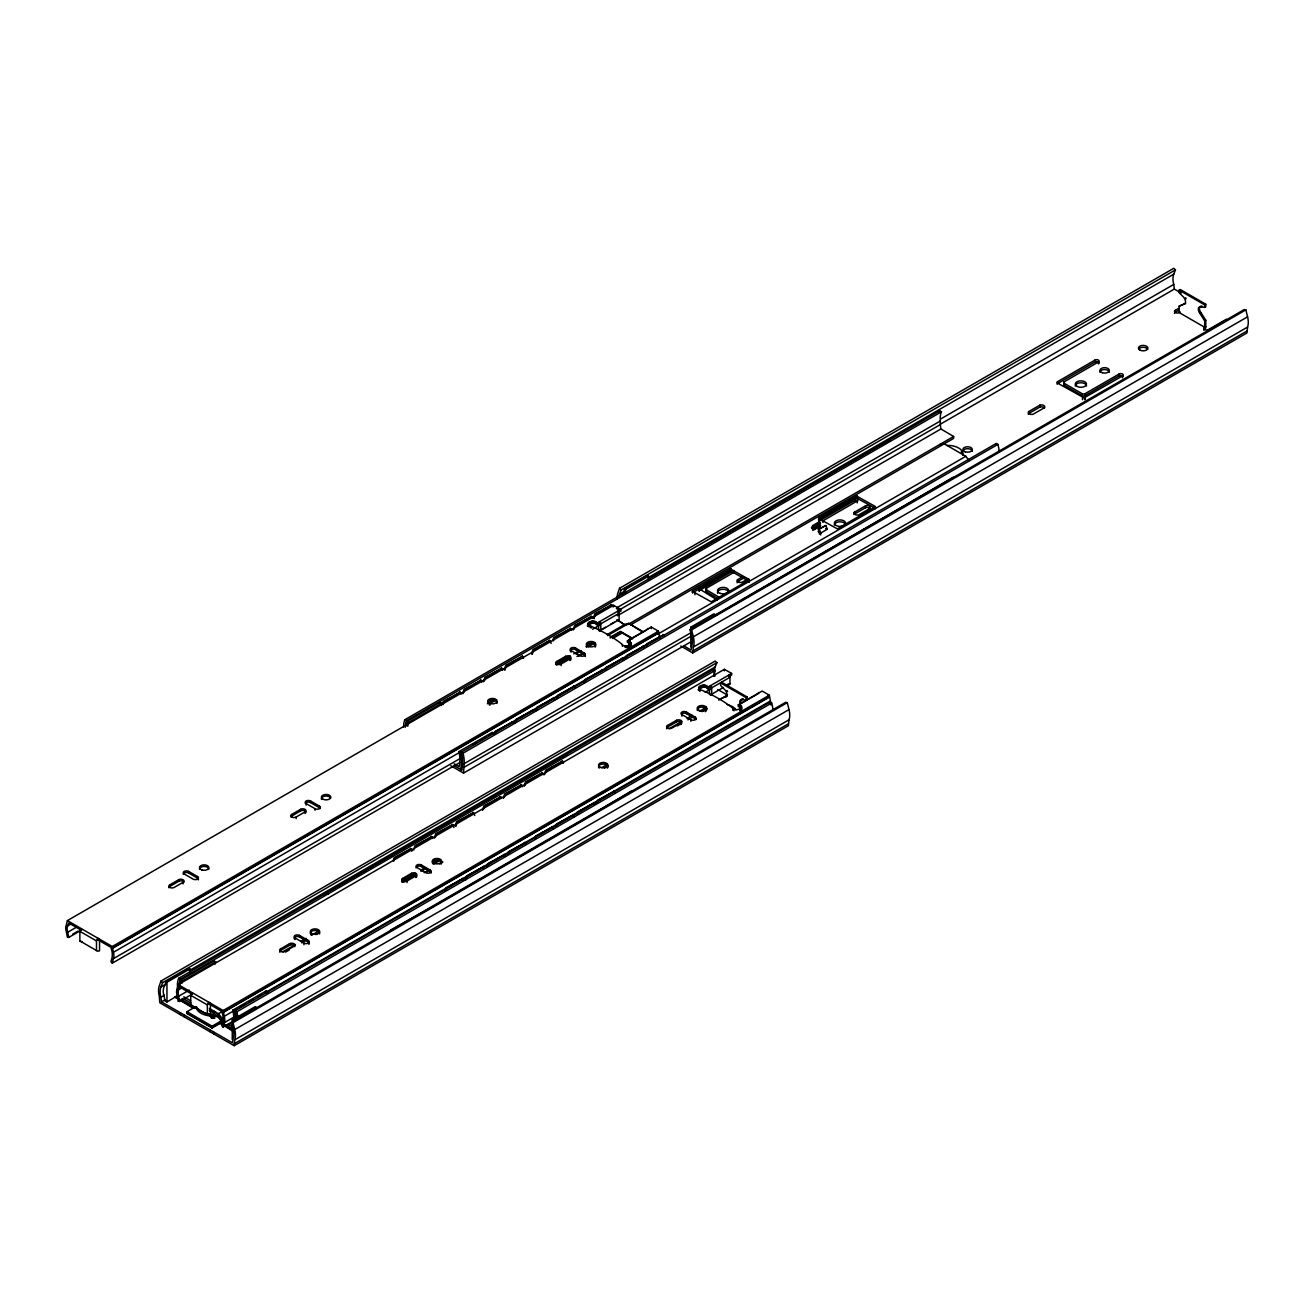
<?xml version="1.0" encoding="UTF-8"?>
<svg xmlns="http://www.w3.org/2000/svg" width="1314" height="1314" viewBox="0 0 1314 1314"><rect width="100%" height="100%" fill="white"/><g stroke="black" fill="none" stroke-linecap="round" stroke-linejoin="round"><path stroke-width="1.5" d="M195.605 1006.738L187.015 1011.698L187.015 1013.537L212.112 1028.024L220.341 1023.245L219.964 1022.473L232.397 1030.34M212.112 1028.024L212.112 1026.185L187.015 1011.698M234.155 1045.714L234.746 1039.817A19.776 11.415 60 0 0 234.746 1029.585L233.038 1022.653L231.363 1022.341L233.087 1028.632A17.87 10.315 60 0 1 233.087 1038.865L232.479 1042.823L161.507 1001.859L160.916 997.195A17.87 10.315 60 0 1 160.916 986.962L162.64 982.658L716.886 662.65L715.227 661.057L160.965 981.049L159.257 985.993A19.776 11.415 60 0 0 159.257 996.242L159.848 1002.812L234.155 1045.714L788.4 725.722L789.008 719.826A19.776 11.415 60 0 0 789.008 709.593L787.283 702.662L785.624 702.333L231.363 1022.341M680.767 646.028L692.724 652.943L693.332 647.063A19.776 11.415 60 0 0 693.332 636.814L691.607 629.882L689.949 629.57L691.657 635.861A17.87 10.315 60 0 1 691.657 646.094L691.065 650.069L684.216 646.11M692.724 652.943L1246.97 332.951L1247.577 327.071A19.776 11.415 60 0 0 1247.577 316.822L1245.853 309.89L1244.194 309.578L689.949 629.57M738.287 704.797L741.572 706.636L741.162 710.25L741.572 708.246L738.287 706.406L738.287 704.797L762.12 691.049L769.331 695.205L770.431 700.97A10.561 6.094 60 0 1 770.957 705.01M730.354 570.506L699.163 588.754L717.148 599.956M189.955 972.886L189.955 968.944L188.97 968.369L165.958 981.64L165.006 985.319A15.111 8.722 60 0 0 164.464 997.54L164.743 1000.693L166.96 1001.974L178.129 995.322M648.541 580.131L648.541 576.173L647.539 575.598L624.544 588.886L623.592 592.565A15.111 8.722 60 0 0 622.36 594.799M99.552 941.087L99.552 950.679A5.125 2.957 -60 0 1 96.497 950.531L96.497 940.923A2.185 1.265 -60 0 1 98.156 938.36L98.156 939.97L110.918 947.328L112.019 951.484A19.792 11.432 60 0 1 112.019 957.89L110.918 961.733L112.298 963.162L113.398 958.678A10.561 6.094 60 0 0 113.398 952.289L112.298 946.523L658.462 631.196L659.562 636.962A10.561 6.094 60 0 1 659.858 638.161M209.025 1003.962L210.404 1003.173L210.404 1014.687A5.125 2.957 -60 0 1 207.366 1014.523L207.366 1004.931A2.185 1.265 -60 0 1 209.025 1002.368L209.025 1003.962L221.77 1011.337L222.887 1015.492A19.792 11.432 60 0 1 222.887 1021.898L221.77 1025.725L223.15 1027.17L224.267 1022.686A10.561 6.094 60 0 0 224.267 1016.297L223.15 1010.532L769.331 695.205M599.71 623.197L598.593 622.557L598.593 630.244A1.955 1.133 60 0 0 600.055 631.229A1.955 1.133 60 0 0 600.81 630.244L600.81 623.838A1.905 1.1 60 0 0 599.71 621.604L599.71 623.197L596.934 624.791L596.934 623.197C594.24 617.711 582.808 624.298 591.234 626.367A146.856 84.786 0 0 1 621.818 644.024C624.725 649.527 636.042 642.743 627.419 640.805L627.419 642.398L630.227 643.597L630.753 645.601L630.704 642.628M587.933 625.398C589.099 621.949 595.045 621.982 596.934 624.791M710.168 694.958A1.955 1.133 60 0 0 711.679 694.252L711.679 687.846A1.905 1.1 60 0 0 710.562 685.596L710.562 687.206L707.803 688.799L707.803 687.206C705.109 681.72 693.661 688.29 702.103 690.376A146.856 84.786 0 0 1 732.686 708.032L736.07 709.921L741.162 708.64M1181.204 293.055L1174.338 289.096L1173.747 284.432A17.87 10.315 60 0 1 1173.747 274.199L1175.455 269.896L1173.796 268.286L619.551 588.278L617.826 593.222A19.776 11.415 60 0 0 617.12 598.806M324.344 895.245A13.567 7.835 60 0 1 325.478 893.257L566.597 754.055A13.567 7.835 60 0 0 566.153 754.63M883.386 443.475A13.567 7.835 60 0 1 883.829 442.884L888.478 439.747L890.498 440.913M887.821 440.913A13.567 7.835 60 0 1 888.264 440.321L888.478 439.747M1028.205 414.107L1028.353 413.828A1.856 1.068 0 0 1 1028.747 413.499L1039.834 407.094A1.856 1.068 0 0 1 1040.409 406.864L1042.232 406.864A4.008 2.316 0 0 1 1044.482 407.997M618.779 597.164A17.87 10.315 60 0 1 619.485 594.191L621.21 589.887L1175.455 269.896M714.915 676.234A17.87 10.315 60 0 1 715.161 666.954L716.886 662.65M81.189 930.23L68.788 937.408L67.671 932.283A10.561 6.094 60 0 1 67.671 925.877L68.788 923.003L81.534 930.361M192.058 994.238L179.64 1001.416L178.54 996.291A10.561 6.094 60 0 1 178.54 989.885L179.64 987.011L192.386 994.37L192.386 992.776A2.185 1.265 -60 0 0 190.727 995.322L190.727 1004.931A5.125 2.957 -60 0 0 192.6 1005.539M692.412 591.037L730.518 569.028L749.276 579.523M749.259 579.835L748.947 582.003M875.37 506.876L837.297 528.852L818.573 518.422M811.526 527.752L812.857 525.518L819.394 521.74L820.429 522.939L819.098 525.189L812.561 528.967L811.526 527.752L814.138 529.263L820.675 525.485L819.378 524.729L812.824 528.507L812.824 530.429L819.378 526.651L820.675 527.407M812.561 528.967L813.892 526.717L820.429 522.939M818.064 523.974L819.394 521.74M219.98 1023.048L232.578 1030.997M699.163 590.676L733.754 570.473M707.803 688.799C706.144 685.432 697.225 686.351 699.36 690.721L699.36 689.127M175.058 997.096L193.257 1008.281M1063.962 381.947L1098.389 362.023A2.398 1.38 0 0 0 1098.389 360.069A2.398 1.38 0 0 0 1095.005 360.069L1057.622 381.651A2.152 1.248 0 0 0 1057.064 382.85L1084.116 397.896L1122.517 375.952A2.398 1.38 0 0 0 1122.517 373.997A2.398 1.38 0 0 0 1119.134 373.997L1085.036 393.691A2.037 1.183 0 0 1 1082.145 393.691L1064.274 383.343A2.004 1.15 0 0 1 1063.962 381.947L1063.962 383.869A2.004 1.15 0 0 0 1064.274 385.265L1082.145 395.613A2.037 1.183 0 0 0 1085.036 395.613L1119.134 375.919A2.398 1.38 0 0 1 1123.125 376.494M875.37 508.797L875.354 506.498L856.646 496.051L818.753 517.864L818.573 520.344M749.095 580L711.219 601.812L692.462 591.399M692.741 592.696L730.518 570.949L749.276 581.429M818.868 519.72L856.646 497.973L873.711 507.467M178.655 995.059L174.844 996.981L194.571 1008.462M211.718 1027.433L219.964 1022.653M624.544 588.886L625.53 589.46L648.541 576.173M619.485 594.191L624.823 591.103M647.917 577.782L1173.747 274.199M649.132 577.946L888.264 440.321M648.902 578.521L883.829 442.884M403.644 727.135A24.063 13.896 60 0 1 404.876 719.694L939.773 410.855L941.432 411.824A23.866 13.781 60 0 0 940.331 421.006L940.331 424.57A51.443 29.696 60 0 1 940.791 428.922L953.636 436.478L953.636 438.4L630.605 624.889M405.287 727.25A23.866 13.781 60 0 1 406.535 720.647L941.432 411.824M405.993 726.166A32.554 18.79 60 0 1 406.864 721.55L440.108 702.349L441.783 703.302A33.786 19.513 60 0 0 441.241 705.536M442.407 704.304A19.217 11.087 -60 0 1 443.327 701.397L460.228 692.281A19.217 11.087 -60 0 1 461.148 694.137M462.873 693.743A19.217 11.087 -60 0 1 464.105 689.39L481.023 680.274A19.217 11.087 -60 0 1 481.926 682.13M483.651 681.752A19.217 11.087 -60 0 1 484.899 677.4L501.8 668.268A19.217 11.087 -60 0 1 502.72 670.14M504.477 669.729A19.217 11.087 -60 0 1 505.709 665.377L522.611 656.261A19.217 11.087 -60 0 1 523.53 658.117M531.727 653.994A19.217 11.087 -60 0 1 532.975 649.642L549.876 640.526A19.217 11.087 -60 0 1 551.108 643.449M552.866 640.542A19.217 11.087 -60 0 1 553.785 637.619L570.687 628.503A19.217 11.087 -60 0 1 571.606 630.359M573.347 629.964A19.217 11.087 -60 0 1 574.596 625.612L591.497 616.48A19.217 11.087 -60 0 1 592.417 618.352M593.567 618.303A19.217 11.087 -60 0 1 594.799 613.934L611.7 604.818A19.217 11.087 -60 0 1 612.62 606.674M442.966 704.633A19.217 11.087 -60 0 1 443.886 701.709L460.228 692.281M463.743 692.626A19.217 11.087 -60 0 1 464.663 689.719L481.023 680.274M484.538 680.636A19.217 11.087 -60 0 1 485.457 677.712L501.8 668.268M505.019 670.058A19.217 11.087 -60 0 1 506.268 665.689L522.611 656.261M532.285 654.323A19.217 11.087 -60 0 1 533.517 649.954L549.876 640.526M553.424 640.854A19.217 11.087 -60 0 1 554.344 637.947L570.687 628.503M574.234 628.848A19.217 11.087 -60 0 1 575.154 625.924L591.497 616.48M594.109 618.615A19.217 11.087 -60 0 1 595.357 614.262L611.7 604.818M407.751 726.313A33.786 19.513 60 0 1 408.523 722.503L441.783 703.302M68.788 937.408L67.392 937.243L66.291 931.478A9.658 5.568 60 0 1 66.291 925.089L67.392 920.605L613.556 605.278L620.766 609.433L620.766 611.043L617.991 612.636M941.021 418.788L1173.747 284.432M616.89 607.741L940.331 421.006M67.671 925.877L71.219 923.841M587.243 625.907L594.339 621.818M939.855 424.471L1174.338 289.096M618.68 610.287L940.331 424.57M596.934 623.197L620.766 609.433M600.81 623.838L619.108 613.277A1.905 1.1 60 0 0 617.991 611.043M1200.947 306.885L1202.047 306.244A4.813 2.776 60 0 0 1199.485 307.952A4.813 2.776 60 0 0 1201.062 312.831L1205.792 320.238L1205.792 326.644L1204.675 327.285L1179.167 312.551L1179.167 306.146L1183.898 304.207A4.813 2.776 60 0 0 1185.474 301.152A4.813 2.776 60 0 0 1182.912 296.471L1179.167 292.661L1179.167 290.148L1180.268 289.507L1205.792 304.24L1205.792 306.753L1204.675 307.394L1200.947 306.885A4.813 2.776 60 0 0 1198.368 308.593A4.813 2.776 60 0 0 1199.945 313.471L1204.675 320.879L1204.675 329.206A2.743 1.577 0 0 0 1203.887 330.323M67.671 932.283L76.541 927.158M592.565 629.242L599.66 625.152M617.366 615.79L940.791 429.054M72.713 934.172L78.035 931.1M601.927 629.34L605.458 627.304M610.747 624.249L614.279 622.212M600.761 630.277L619.108 619.682L619.108 613.277M183.089 882.285L174.22 887.41A3.137 1.807 0 0 1 169.785 887.41A3.137 1.807 0 0 1 169.785 884.848L178.655 879.739A3.137 1.807 0 0 1 183.089 879.739A3.137 1.807 0 0 1 183.089 882.285L183.089 883.895M305.029 811.888L296.159 817.012A3.137 1.807 0 0 1 291.724 817.012A3.137 1.807 0 0 1 291.724 814.45L300.594 809.325A3.137 1.807 0 0 1 305.029 809.325A3.137 1.807 0 0 1 305.029 811.888L305.029 813.481M569.997 658.905L561.127 664.03A3.137 1.807 0 0 1 556.693 664.03A3.137 1.807 0 0 1 556.693 661.468L565.562 656.359A3.137 1.807 0 0 1 569.997 656.359A3.137 1.807 0 0 1 569.997 658.905L569.997 660.515M168.865 887.738A3.137 1.807 0 0 1 169.785 886.457L178.655 881.333A3.137 1.807 0 0 1 183.894 882.137M290.92 816.865A3.137 1.807 0 0 1 291.724 816.043L300.594 810.919A3.137 1.807 0 0 1 304.388 810.639A3.137 1.807 0 0 1 305.85 812.676M555.773 664.358A3.137 1.807 0 0 1 556.693 663.077L565.562 657.953A3.137 1.807 0 0 1 569.685 657.805A3.137 1.807 0 0 1 570.49 660.137M487.346 703.762L494.409 699.689M556.118 664.046L570.227 655.916M573.758 653.879L579.047 650.824M586.11 646.751L593.156 642.677M607.265 634.531L624.906 624.347L628.782 623.394L642.76 631.459M489.465 703.811L496.528 699.738M556.479 665.13L568.831 658.002M575.877 653.929L581.166 650.873M588.229 646.8L595.275 642.727M607.61 635.598L628.782 623.394L641.018 631.098M627.944 624.511L953.636 436.478M1179.167 306.146L1185.014 303.567A4.813 2.776 60 0 0 1185.704 303.32M1183.898 304.207L1185.014 303.567M1180.268 311.911L1179.167 312.551A2.743 1.577 0 0 1 1175.291 312.551A2.743 1.577 0 0 1 1175.291 310.318L1178.543 308.429M576.977 656.491L582.086 653.551M610.238 637.29L620.471 631.393L632.494 638.325M578.686 656.146L582.086 654.175M610.238 637.931L620.471 632.034L632.494 638.965M610.977 637.553L621.177 631.673M1174.486 313.356A2.743 1.577 0 0 1 1175.291 312.239L1178.543 310.35M819.854 518.652L853.854 499.024A2.398 1.38 0 0 1 857.237 499.024A2.398 1.38 0 0 1 857.237 500.979L857.237 502.901M612.685 638.489L622.869 632.609M819.854 520.574L853.854 500.946A2.398 1.38 0 0 1 857.648 501.275M1057.064 384.131A2.152 1.248 0 0 1 1057.622 383.573L1095.005 361.991A2.398 1.38 0 0 1 1097.929 361.777A2.398 1.38 0 0 1 1098.98 363.37M857.237 500.979L822.794 520.919A2.004 1.15 0 0 0 823.122 522.315M717.838 598.379L706.439 591.809L706.439 588.229L733.721 572.477M98.156 939.97L99.552 939.165M1179.167 290.148L1204.675 304.881L1205.792 304.24M818.359 529.296L825.948 525.518L827.245 529.279L820.708 533.057L819.657 533.057L818.359 529.296L825.948 525.518M627.419 640.805L651.251 627.041L658.462 631.196M645.716 630.556L629.077 640.164A1.905 1.1 60 0 1 630.194 639.195L630.194 640.805M739.437 582.414A4.008 2.316 0 0 1 737.22 581.034L737.22 579.983A1.856 1.068 0 0 1 737.614 579.655L742.361 576.912M854.461 512.197L865.548 505.791A1.856 1.068 0 0 1 866.14 505.562L867.946 505.562A4.008 2.316 0 0 1 870.328 506.843L870.443 508.042A1.856 1.068 0 0 1 870.049 508.387L858.962 514.792A1.856 1.068 0 0 1 858.371 515.022L856.547 515.022A4.008 2.316 0 0 1 854.166 513.741L854.067 512.526A1.856 1.068 0 0 1 854.461 512.197L854.461 514.119A1.856 1.068 0 0 0 854.067 514.447M1028.747 411.578L1039.834 405.172A1.856 1.068 0 0 1 1040.409 404.942L1042.511 404.991A4.008 2.316 0 0 1 1044.729 406.387L1044.712 407.422A1.856 1.068 0 0 1 1044.318 407.767L1033.231 414.173A1.856 1.068 0 0 1 1032.656 414.403L1030.554 414.337A4.008 2.316 0 0 1 1028.336 412.957L1028.353 411.906A1.856 1.068 0 0 1 1028.747 411.578L1028.747 413.499M1199.945 313.471L1201.062 312.831M737.138 582.808L737.22 581.905A1.856 1.068 0 0 1 737.614 581.576L743.954 577.914M854.461 514.119L865.548 507.713A1.856 1.068 0 0 1 866.14 507.483L867.946 507.483A4.008 2.316 0 0 1 870.328 508.764L870.574 509.241M627.419 647.211L630.819 645.24M748.454 578.587L742.114 582.25A1.856 1.068 0 0 1 741.523 582.48L739.437 582.431M112.298 948.133L658.462 632.806L657.082 632.001M112.298 948.445L658.462 633.118M657.542 634.301L965.823 456.319L969.157 460.639M1204.675 320.879L1205.792 320.238M454.151 763.795L459.243 766.719A5.601 3.236 60 0 1 459.489 765.471L459.785 762.448A33.786 19.513 60 0 0 458.931 751.608L492.192 732.407L493.85 733.376A32.554 18.79 60 0 1 494.048 734.329M494.294 734.28A19.217 11.087 -60 0 1 495.197 731.372L512.115 722.24A19.217 11.087 -60 0 1 512.608 723.127M515.072 722.289A19.217 11.087 -60 0 1 515.991 719.366L532.893 710.25A19.217 11.087 -60 0 1 533.402 711.137M535.866 710.283A19.217 11.087 -60 0 1 536.785 707.359L553.687 698.243A19.217 11.087 -60 0 1 554.607 700.099M556.643 698.276A19.217 11.087 -60 0 1 557.563 695.369L574.464 686.237A19.217 11.087 -60 0 1 575.384 688.109M583.958 682.508A19.217 11.087 -60 0 1 584.878 679.601L601.779 670.485L585.436 679.913A19.217 11.087 -60 0 0 584.516 682.837M604.752 670.518A19.217 11.087 -60 0 1 605.655 667.594L622.573 658.478A19.217 11.087 -60 0 1 623.477 660.334M625.53 658.511A19.217 11.087 -60 0 1 626.449 655.587L643.351 646.472A19.217 11.087 -60 0 1 644.271 648.328M646.176 645.355A19.217 11.087 -60 0 1 646.685 643.893L663.586 634.777A19.217 11.087 -60 0 1 664.096 635.664M113.398 952.289L460.968 751.624M473.385 744.463L476.916 742.41M480.464 740.357L485.786 737.285M489.334 735.249L659.562 636.962M495.263 733.146A19.217 11.087 -60 0 1 495.756 731.684L512.115 722.24M515.63 722.601A19.217 11.087 -60 0 1 516.55 719.694L532.893 710.25M536.424 710.595A19.217 11.087 -60 0 1 537.327 707.688L553.687 698.243M557.202 698.605A19.217 11.087 -60 0 1 558.122 695.681L574.464 686.237M605.721 669.384A19.217 11.087 -60 0 1 606.214 667.923L622.573 658.478M626.499 657.378A19.217 11.087 -60 0 1 627.008 655.916L643.351 646.472M646.734 645.683A19.217 11.087 -60 0 1 647.244 644.221L663.586 634.777M458.931 751.608L460.59 752.577L996.226 443.459L997.884 444.411A24.063 13.896 60 0 1 999.116 451.605M453.987 765.668L461.97 770.135A51.443 29.696 60 0 1 462.429 766.308L462.429 762.744A23.866 13.781 60 0 0 461.313 752.281L462.988 753.234L997.884 444.411M113.398 958.678L460.968 758.03M690.836 627.156L713.831 613.868L714.832 614.443L691.821 627.731L690.836 627.156L690.836 646.899M713.65 615.527L717.444 614.311M953.291 477.179L714.488 616.02M1226.471 319.187L1208.568 329.518A2.743 1.577 0 0 1 1204.675 329.518A2.743 1.577 0 0 1 1204.675 327.285M112.298 963.162L459.851 762.498M691.607 629.882L1245.853 309.89M450.801 765.734L463.53 773.092A51.443 29.696 60 0 1 464.088 767.277L464.088 763.697L691.558 632.379M464.088 767.277L691.558 635.943M693.332 636.814L1247.577 316.822M463.53 773.092L691 641.758M693.332 647.063L1247.577 327.071M692.724 651.021L1246.97 331.029M165.958 981.64L166.96 982.231L189.955 968.944M160.916 986.962L166.237 983.874M189.331 970.553L715.161 666.954M325.478 893.257L566.597 754.055M177.62 991.61A51.443 29.696 60 0 0 177.554 991.052L177.554 987.487A24.063 13.896 60 0 1 178.655 978.306L713.568 669.467L715.227 670.436A23.866 13.781 60 0 0 713.995 676.217M179.131 987.57A23.866 13.781 60 0 1 180.314 979.259L715.227 670.436M179.887 984.712A32.554 18.79 60 0 1 180.757 980.096L214.018 960.895L215.677 961.848A33.786 19.513 60 0 0 215.151 964.082M393.28 860.686A19.217 11.087 -60 0 1 394.2 857.763L411.101 848.647A19.217 11.087 -60 0 1 412.021 850.503M413.746 850.125A19.217 11.087 -60 0 1 414.978 845.773L431.895 836.64A19.217 11.087 -60 0 1 432.799 838.513M434.523 838.118A19.217 11.087 -60 0 1 435.772 833.766L452.673 824.65A19.217 11.087 -60 0 1 453.921 827.574M455.35 826.112A19.217 11.087 -60 0 1 456.582 821.743L473.483 812.627A19.217 11.087 -60 0 1 474.732 815.551M482.599 810.377A19.217 11.087 -60 0 1 483.848 806.008L500.749 796.892A19.217 11.087 -60 0 1 501.242 797.779M503.41 798.354A19.217 11.087 -60 0 1 504.658 794.001L521.559 784.869A19.217 11.087 -60 0 1 522.479 786.741M524.22 786.33A19.217 11.087 -60 0 1 525.469 781.978L542.37 772.862A19.217 11.087 -60 0 1 543.29 774.718M544.439 774.669A19.217 11.087 -60 0 1 545.671 770.316L562.573 761.2A19.217 11.087 -60 0 1 563.492 763.056M393.839 860.999A19.217 11.087 -60 0 1 394.758 858.091L411.101 848.647M415.043 847.546A19.217 11.087 -60 0 1 415.536 846.085L431.895 836.64M435.41 837.002A19.217 11.087 -60 0 1 436.33 834.094L452.673 824.65M455.892 826.424A19.217 11.087 -60 0 1 457.141 822.071L473.483 812.627M483.486 809.243A19.217 11.087 -60 0 1 484.39 806.336L500.749 796.892M504.297 797.237A19.217 11.087 -60 0 1 505.2 794.313L521.559 784.869M525.107 785.214A19.217 11.087 -60 0 1 526.027 782.306L542.37 772.862M545.31 773.552A19.217 11.087 -60 0 1 546.23 770.628L562.573 761.2M181.89 983.283A33.786 19.513 60 0 1 182.416 981.049L215.677 961.848M179.64 1001.416L178.261 1001.252L177.144 995.486A9.658 5.568 60 0 1 177.144 989.081L178.261 984.613L724.425 669.286L731.635 673.441L731.635 675.035L728.859 676.644L728.859 675.035A1.905 1.1 60 0 1 729.96 677.285L729.96 683.691L726.642 685.596M160.916 997.195L164.464 995.141M178.54 989.885L182.088 987.849M698.095 689.916L703.417 686.844L703.433 685.202M161.507 1001.859L165.071 999.806M707.803 687.206L731.635 673.441M711.679 687.846L729.96 677.285M178.54 996.291L189.167 990.148M705.191 692.232L710.513 689.16M178.261 1001.252L181.808 999.198M711.63 694.268L723.308 687.518M280.654 948.856L289.507 943.731A3.137 1.807 0 0 1 293.942 943.731A3.137 1.807 0 0 1 293.942 946.294L285.089 951.418A3.137 1.807 0 0 1 280.654 951.418A3.137 1.807 0 0 1 280.654 948.856L280.654 950.465A3.137 1.807 0 0 0 279.833 952.207M415.897 875.896L407.028 881.004A3.137 1.807 0 0 1 402.593 881.004A3.137 1.807 0 0 1 402.593 878.458L411.463 873.334A3.137 1.807 0 0 1 415.897 873.334A3.137 1.807 0 0 1 415.897 875.896L415.897 877.489M680.849 722.914L671.98 728.038A3.137 1.807 0 0 1 667.545 728.038A3.137 1.807 0 0 1 667.545 725.476L676.414 720.351A3.137 1.807 0 0 1 680.849 720.351A3.137 1.807 0 0 1 680.849 722.914L680.849 724.523A3.137 1.807 0 0 0 681.358 724.145M280.654 950.465L289.507 945.341A3.137 1.807 0 0 1 292.94 944.947A3.137 1.807 0 0 1 294.862 946.622M402.1 882.236A3.137 1.807 0 0 1 402.593 880.051L411.463 874.927A3.137 1.807 0 0 1 415.585 874.779A3.137 1.807 0 0 1 416.39 877.111M666.74 728.827A3.137 1.807 0 0 1 667.545 727.085L676.414 721.961A3.137 1.807 0 0 1 679.831 721.567A3.137 1.807 0 0 1 681.769 723.242M415.651 874.451C407.012 880.758 390.619 887.262 415.306 873.367M420.595 870.311L424.11 868.275M432.93 863.183L438.219 860.128A4.698 2.71 0 0 1 441.028 864.136M420.94 871.396L426.229 868.34M433.292 864.267L440.338 860.194M283.019 951.664L295.42 944.503M300.742 941.432L306.047 938.36M311.369 935.289L318.448 931.199M403.497 882.105L407.044 880.051M601.943 767.54L607.249 764.469M669.269 728.662L681.67 721.501M686.992 718.429L692.297 715.358M699.393 711.268L706.472 707.178M718.758 700.083L727.414 695.09L717.789 689.522M727.118 696.075A4.813 2.776 60 0 1 726.428 696.338L725.328 696.962A4.813 2.776 60 0 0 726.905 693.907A4.813 2.776 60 0 0 724.326 689.242L720.581 685.432L720.581 682.919L746.106 697.652L747.223 697.011L747.223 699.524M285.68 952.042L289.228 950.006M301.629 942.844L306.934 939.773M315.803 934.648L319.335 932.611M604.604 767.918L608.152 765.865M677.252 725.969L680.783 723.932M687.879 719.842L693.201 716.771M702.054 711.646L707.359 708.591M424.11 872.759L429.218 869.819M439.451 863.906L442.867 861.935M425.802 872.414L429.218 870.459M740.685 705.191A4.813 2.776 60 0 1 742.361 699.656L743.478 699.015A4.813 2.776 60 0 0 741.277 703.417M741.605 703.204L758.244 693.611A1.905 1.1 60 0 1 759.344 692.642M196.427 1006.606A17.131 9.888 0 0 0 218.436 1013.702L221.935 1011.681M223.15 1012.125L769.331 696.798L767.934 696.009M223.15 1012.453L769.331 697.126M233.744 1020.157A33.786 19.513 60 0 0 232.824 1010.154L266.085 990.953L267.744 991.922A32.554 18.79 60 0 1 267.957 992.875M445.167 890.662A19.217 11.087 -60 0 1 446.07 887.738L462.988 878.623A19.217 11.087 -60 0 1 463.481 879.509M465.616 880.101A19.217 11.087 -60 0 1 466.864 875.748L483.766 866.616A19.217 11.087 -60 0 1 484.275 867.503M486.738 866.649A19.217 11.087 -60 0 1 487.658 863.741L504.56 854.626A19.217 11.087 -60 0 1 505.479 856.482M507.516 854.658A19.217 11.087 -60 0 1 508.436 851.735L525.337 842.619A19.217 11.087 -60 0 1 526.257 844.475M534.831 838.89A19.217 11.087 -60 0 1 535.751 835.967L552.652 826.851A19.217 11.087 -60 0 1 553.572 828.707M555.625 826.884A19.217 11.087 -60 0 1 556.528 823.977L573.446 814.844A19.217 11.087 -60 0 1 574.349 816.717M576.813 813.432A19.217 11.087 -60 0 1 577.322 811.97L594.224 802.854A19.217 11.087 -60 0 1 594.733 803.725M596.638 803.183A19.217 11.087 -60 0 1 597.558 800.275L614.459 791.159A19.217 11.087 -60 0 1 615.379 793.015M224.267 1016.297L236.684 1009.119M240.232 1007.082L245.537 1004.011M249.085 1001.958L252.633 999.905M257.955 996.833L261.502 994.797M265.05 992.743L770.431 700.97M446.136 889.529A19.217 11.087 -60 0 1 446.629 888.067L462.988 878.623M466.503 878.984A19.217 11.087 -60 0 1 467.423 876.06L483.766 866.616M487.297 866.977A19.217 11.087 -60 0 1 488.2 864.054L504.56 854.626M508.485 853.525A19.217 11.087 -60 0 1 508.994 852.063L525.337 842.619M535.8 837.757A19.217 11.087 -60 0 1 536.309 836.295L552.652 826.851M556.167 827.212A19.217 11.087 -60 0 1 557.087 824.289L573.446 814.844M577.372 813.744A19.217 11.087 -60 0 1 577.881 812.282L594.224 802.854M597.607 802.049A19.217 11.087 -60 0 1 598.1 800.587L614.459 791.159M232.824 1010.154L234.483 1011.123L770.02 702.07L771.679 703.023A24.063 13.896 60 0 1 772.895 710.233M212.112 1026.185L222.411 1020.222M236.356 1018.941A23.866 13.781 60 0 0 235.107 1010.893L236.766 1011.846L771.679 703.023M220.062 1023.77L223.511 1021.766M224.267 1022.686L234.91 1016.543M232.25 1019.927L255.261 1006.639L256.263 1007.214L233.251 1020.502L232.25 1019.927L232.25 1039.67M631.64 790.897L589.017 816.454M223.15 1027.17L233.793 1021.027M394.299 928.883L390.504 930.115L433.012 906.529M436.544 904.492L585.486 818.507M233.038 1022.653L787.283 702.662M234.746 1029.585L789.008 709.593M234.746 1039.817L789.008 719.826M234.155 1043.792L788.4 723.8M818.786 517.847L818.721 519.802M720.581 698.917L726.428 696.338M624.906 624.988L617.81 620.175L624.906 624.988L628.782 624.019M402.955 880.495L406.831 879.542M939.773 444.477L944.208 443.836L965.823 456.319M207.366 1015.016L214.74 1016.724L214.74 1018.186M742.361 699.656L746.106 700.165L746.106 697.652M884.043 442.309L886.063 443.475M818.096 531.546L820.708 533.057L820.708 534.979M719.464 597.394L706.439 589.887A2.037 1.183 0 0 1 706.439 588.229M616.397 608.513L620.766 611.043M721.698 682.278L747.223 697.011M710.562 687.206L709.461 686.565L709.461 694.252M591.234 626.367L591.333 628.026M732.785 709.691L732.686 708.032L733.261 710.316L733.261 708.722M575.532 648.032L584.402 653.157A3.137 1.807 0 0 1 584.402 655.719A3.137 1.807 0 0 1 579.967 655.719L571.097 650.594A3.137 1.807 0 0 1 571.097 648.032A3.137 1.807 0 0 1 575.532 648.032L575.532 649.625L584.402 654.75A3.137 1.807 0 0 1 585.223 656.507M686.401 712.04L695.27 717.165A3.137 1.807 0 0 1 695.27 719.711A3.137 1.807 0 0 1 690.836 719.711L681.966 714.602A3.137 1.807 0 0 1 681.966 712.04A3.137 1.807 0 0 1 686.401 712.04L686.401 713.633L695.27 718.758A3.137 1.807 0 0 1 696.075 719.563M564.396 757.192L562.162 756.601A13.567 7.835 60 0 0 561.719 757.192M404.876 719.694L406.535 720.647M406.864 721.55L408.523 722.503M310.58 800.998L319.45 806.123A3.137 1.807 0 0 1 319.45 808.685A3.137 1.807 0 0 1 315.015 808.685L306.146 803.56A3.137 1.807 0 0 1 306.146 800.998A3.137 1.807 0 0 1 310.58 800.998L310.58 802.608L319.45 807.732A3.137 1.807 0 0 1 320.255 808.537M421.433 865.006L430.302 870.131A3.137 1.807 0 0 1 430.302 872.693A3.137 1.807 0 0 1 425.867 872.693L416.998 867.569A3.137 1.807 0 0 1 416.998 865.006A3.137 1.807 0 0 1 421.433 865.006L421.433 866.616L430.302 871.724A3.137 1.807 0 0 1 431.222 873.005M325.691 892.682L328.533 894.325M188.625 871.412L197.494 876.537A3.137 1.807 0 0 1 197.494 879.099A3.137 1.807 0 0 1 193.059 879.099L184.19 873.974A3.137 1.807 0 0 1 184.19 871.412A3.137 1.807 0 0 1 188.625 871.412L188.625 873.005L197.494 878.13A3.137 1.807 0 0 1 198.315 879.887M299.493 935.42L308.363 940.528A3.137 1.807 0 0 1 308.363 943.091A3.137 1.807 0 0 1 303.928 943.091L295.059 937.982A3.137 1.807 0 0 1 295.059 935.42A3.137 1.807 0 0 1 299.493 935.42L299.493 937.013L308.363 942.138A3.137 1.807 0 0 1 308.856 944.323M178.655 978.306L180.314 979.259M180.757 980.096L182.416 981.049M67.392 920.605L112.298 946.523M178.261 984.613L223.15 1010.532M81.534 928.768A2.185 1.265 -60 0 0 79.875 931.33L96.497 940.923M190.727 995.322L207.366 1004.931M209.337 1008.446L218.436 1013.702L222.969 1019.418M209.337 1010.367L213.574 1012.88M183.796 996.8L190.579 1000.71M229.753 1023.327L233.136 1025.281A5.601 3.236 60 0 1 233.235 1024.477M213.574 1014.786L218.567 1017.677L223.002 1023.442M182.892 998.361L190.908 1002.993M227.782 1024.279L233.366 1027.367M79.875 931.33L79.875 940.923L96.497 950.531M181.299 999.363L207.366 1014.523M224.595 1024.345L232.545 1028.944M187.015 1013.16L212.112 1027.647M619.551 588.278L621.21 589.887M160.965 981.049L162.64 982.658M812.857 525.518L813.892 526.717M195.983 1006.721A17.131 9.888 0 0 0 218.436 1015.623L222.953 1021.356L218.567 1015.755M819.394 529.296L820.708 533.057M739.946 705.848L739.963 710.874M629.094 641.84L629.094 645.19M1204.675 304.881L1204.675 307.394M1175.291 310.318L1175.291 312.239M1122.517 375.952L1122.517 377.874M1119.134 373.997L1119.134 375.919M1098.389 362.023L1098.389 363.945M1095.005 360.069L1095.005 361.991M1085.085 397.567L1085.085 399.489M1085.036 393.691L1085.036 395.613M1084.641 397.764L1084.641 399.686M1082.49 397.764L1082.49 399.686M1082.145 393.691L1082.145 395.613M1064.274 381.717L1064.274 385.265M1064.225 381.75L1064.225 383.672M1057.622 381.651L1057.622 383.573M1039.834 405.172L1039.834 407.094M865.548 505.791L865.548 507.713M857.303 496.068L857.303 497.99M857.254 497.973L857.056 496.035L856.744 497.957M856.695 496.051L856.498 498.006M856.449 496.117L856.219 498.154M853.854 499.024L853.854 500.946M819.378 524.729L819.378 526.651M819.394 532.301L819.394 534.223M749.243 579.458L749.161 581.872M741.572 706.636L741.605 709.609M741.096 706.012L741.096 707.605M740.455 709.199L740.455 710.792M740.357 705.47L740.357 707.063M739.388 705.06L739.388 706.653M737.614 579.655L737.614 581.576M734 709.264L734 710.858M731.126 569.028L731.175 570.949L730.83 568.995M730.765 568.995L730.568 570.933M730.518 569.028L730.288 571.015M730.239 569.11L730.108 571.114M724.425 669.286L724.425 670.879M707.359 686.565L707.359 688.158M706.653 686.007L706.653 687.616M705.717 685.579L705.717 687.173M704.616 685.3L704.616 686.91M702.251 685.284L702.251 686.877M701.134 685.53L701.134 687.14M700.181 685.941L700.181 687.551M700.066 689.686L700.066 691.279M699.721 588.196L699.721 590.117M699.377 588.458L699.377 590.38M699.442 686.483L699.442 688.093M699.163 588.754L699.163 591.316M698.966 687.123L698.933 690.08M695.27 717.165L695.27 718.758M694.925 592.86L694.925 594.782M692.741 590.774L692.494 592.844L692.478 590.955M690.836 719.711L690.836 721.32M681.966 714.602L681.966 716.196M676.414 720.351L676.414 721.961M667.545 725.476L667.545 727.085M651.251 627.041L651.251 628.634M631.295 643.039L631.295 646.242M630.227 642.004L630.227 643.597M630.309 644.648L630.309 646.242M629.488 641.462L629.488 643.055M628.535 641.051L628.535 642.661M628.667 645.617L628.667 647.227M627.566 645.897L627.566 647.49M626.384 645.995L626.384 647.605M625.53 589.46L625.53 593.402M625.201 645.913L625.201 647.523M622.393 644.714L622.393 646.324M613.556 605.278L613.556 606.871M596.49 622.557L596.49 624.15M595.784 621.998L595.784 623.608M594.848 621.571L594.848 623.181M593.764 621.308L593.764 622.902M592.581 621.193L592.581 622.803M591.399 621.276L591.399 622.885M590.282 621.538L590.282 623.132M590.15 626.105L590.15 627.698M589.329 621.949L589.329 623.542M588.573 622.475L588.573 624.084M588.508 625.119L588.508 626.712M588.097 623.115L588.064 626.072M584.402 653.157L584.402 654.75M571.097 650.594L571.097 652.187M565.562 656.359L565.562 657.953M561.127 664.03L561.127 665.64M556.693 661.468L556.693 663.077M430.302 870.131L430.302 871.724M411.463 873.334L411.463 874.927M407.028 881.004L407.028 882.614M402.593 878.458L402.593 880.051M319.45 806.123L319.45 807.732M315.015 808.685L315.015 810.278M308.363 940.528L308.363 942.138M306.146 803.56L306.146 805.17M303.928 943.091L303.928 944.7M300.594 809.325L300.594 810.919M296.159 817.012L296.159 818.606M295.059 937.982L295.059 939.576M291.724 814.45L291.724 816.043M289.507 943.731L289.507 945.341M218.436 1013.702L218.436 1015.623M214.461 1013.324L214.461 1011.419L212.457 1011.452A12.401 7.161 0 0 1 210.207 1011.271M214.198 1016.708L214.198 1018.169M213.656 1016.675L213.656 1018.136M213.64 1031.95L213.64 1033.872M213.131 1016.625L213.131 1018.104M212.605 1016.56L212.605 1018.038M212.08 1016.494L212.08 1017.972M211.554 1016.412L211.554 1017.874M211.045 1016.297L211.045 1017.775M209.764 1029.716L209.764 1031.638M197.494 876.537L197.494 878.13M184.239 1014.983L184.239 1016.905M180.363 1012.733L180.363 1014.654M178.655 879.739L178.655 881.333M169.785 884.848L169.785 886.457M166.96 982.231L166.96 1001.974M234.483 1011.123A32.554 18.79 60 0 1 235.469 1019.418M213.624 962.357A32.554 18.79 60 0 1 214.018 960.895M266.085 990.953A33.786 19.513 60 0 1 266.463 992.858M727.069 704.616A15.226 8.787 0 0 1 735.873 709.691M236.766 1011.846A24.063 13.896 60 0 1 237.867 1017.315M177.768 992.694A51.443 29.696 60 0 1 178.031 995.93M713.075 670.764A24.063 13.896 60 0 1 713.568 669.467M770.02 702.07A23.866 13.781 60 0 1 770.497 703.926M562.031 760.872A19.217 11.087 -60 0 1 562.934 762.728M431.337 836.328A19.217 11.087 -60 0 1 431.83 837.215M613.901 790.831A19.217 11.087 -60 0 1 614.41 791.718M410.543 848.335A19.217 11.087 -60 0 1 411.791 851.258M593.682 802.526A19.217 11.087 -60 0 1 594.174 803.412M524.795 842.29A19.217 11.087 -60 0 1 525.288 843.177M472.941 812.315A19.217 11.087 -60 0 1 473.845 814.171M452.115 824.321A19.217 11.087 -60 0 1 453.034 826.194M500.191 796.58A19.217 11.087 -60 0 1 501.11 798.436M552.094 826.539A19.217 11.087 -60 0 1 552.603 827.409M572.888 814.532A19.217 11.087 -60 0 1 573.38 815.419M521.001 784.557A19.217 11.087 -60 0 1 521.921 786.413M504.001 854.297A19.217 11.087 -60 0 1 504.921 856.153M483.224 866.304A19.217 11.087 -60 0 1 484.127 868.16M462.429 878.294A19.217 11.087 -60 0 1 463.349 880.166M541.828 772.533A19.217 11.087 -60 0 1 542.731 774.406M739.946 704.173A1.905 1.1 60 0 1 741.047 703.204M729.96 683.691A1.955 1.133 60 0 1 727.972 683.97M607.791 767.458A4.698 2.71 0 0 1 607.331 768.115M599.184 768.115A4.698 2.71 0 0 1 602.042 764.14A4.698 2.71 0 0 1 607.955 766.768M311.681 935.092A4.698 2.71 0 0 1 310.942 934.533M310.465 933.876A4.698 2.71 0 0 1 315.015 930.46A4.698 2.71 0 0 1 319.548 933.876M697.373 710.496A4.698 2.71 0 0 1 703.138 707.178A4.698 2.71 0 0 1 705.24 711.712M432.257 862.772A4.698 2.71 0 0 1 438.17 860.144M294.254 938.771A3.137 1.807 0 0 1 295.699 936.734A3.137 1.807 0 0 1 299.493 937.013M681.473 714.011A3.137 1.807 0 0 1 686.401 713.633M416.095 867.897A3.137 1.807 0 0 1 418.016 866.222A3.137 1.807 0 0 1 421.433 866.616M726.987 690.458A4.813 2.776 60 0 1 727.545 691.575M215.841 1015.344A4.698 2.71 0 0 1 211.291 1016.051M461.198 769.823A5.601 3.236 60 0 1 461.148 766.423L461.444 763.401A32.554 18.79 60 0 0 460.59 752.577M439.73 703.811A32.554 18.79 60 0 1 440.108 702.349M492.192 732.407A33.786 19.513 60 0 1 492.569 734.312M946.983 445.43A15.226 8.787 0 0 1 963.063 454.71M462.988 753.234A24.063 13.896 60 0 1 464.088 763.697M939.296 412.153A24.063 13.896 60 0 1 939.773 410.855M961.191 451.885A15.226 8.787 0 0 1 962.078 453.002M962.702 454.184A15.226 8.787 0 0 1 963.031 455.4M996.226 443.459A23.866 13.781 60 0 1 996.488 444.378M611.158 604.506A19.217 11.087 -60 0 1 612.061 606.362M480.464 679.946A19.217 11.087 -60 0 1 480.957 680.833M663.028 634.465A19.217 11.087 -60 0 1 663.537 635.335M459.67 691.952A19.217 11.087 -60 0 1 460.179 692.839M642.809 646.159A19.217 11.087 -60 0 1 643.302 647.03M573.922 685.924A19.217 11.087 -60 0 1 574.826 687.78M522.069 655.932A19.217 11.087 -60 0 1 522.972 657.788M501.242 667.955A19.217 11.087 -60 0 1 502.162 669.812M549.318 640.197A19.217 11.087 -60 0 1 550.238 642.053M601.221 670.156A19.217 11.087 -60 0 1 601.73 671.043M622.015 658.15A19.217 11.087 -60 0 1 622.508 659.037M570.128 628.191A19.217 11.087 -60 0 1 571.048 630.047M553.128 697.931A19.217 11.087 -60 0 1 554.048 699.787M532.351 709.921A19.217 11.087 -60 0 1 533.254 711.794M511.557 721.928A19.217 11.087 -60 0 1 512.476 723.784M590.955 616.167A19.217 11.087 -60 0 1 591.858 618.023M647.375 629.603A1.905 1.1 60 0 1 648.492 628.634M619.108 619.682A1.955 1.133 60 0 1 618.336 620.668A1.955 1.133 60 0 1 616.89 619.682M487.855 702.054A4.698 2.71 0 0 1 493.604 700.132A4.698 2.71 0 0 1 496.938 703.466M490.04 705.109A4.698 2.71 0 0 1 489.071 704.682M199.449 869.178A4.698 2.71 0 0 1 204.146 866.452A4.698 2.71 0 0 1 208.86 869.178M586.356 645.798A4.698 2.71 0 0 1 592.269 643.17A4.698 2.71 0 0 1 595.127 647.145M586.98 647.145A4.698 2.71 0 0 1 586.52 646.488M183.27 874.286A3.137 1.807 0 0 1 185.208 872.611A3.137 1.807 0 0 1 188.625 873.005M570.177 650.906A3.137 1.807 0 0 1 572.116 649.247A3.137 1.807 0 0 1 575.532 649.625M305.324 803.412A3.137 1.807 0 0 1 310.58 802.608M321.552 799.47A4.698 2.71 0 0 1 324.887 796.136A4.698 2.71 0 0 1 330.635 798.058M82.026 941.481A5.125 2.957 -60 0 1 79.875 940.923M887.131 442.325A13.567 7.835 60 0 1 887.443 441.586M1205.792 326.644A1.856 1.068 -60 0 1 1204.675 329.206M1185.556 297.687A4.813 2.776 60 0 1 1186.115 298.804M843.949 525.452A5.634 3.252 0 0 1 834.669 524.27A5.634 3.252 0 0 1 840.451 519.917A5.634 3.252 0 0 1 844.836 524.779M706.439 591.809A2.037 1.183 0 0 1 706.439 590.15M717.674 593.386A5.634 3.252 0 0 1 721.649 589.395A5.634 3.252 0 0 1 728.547 591.694M834.324 525.074A5.634 3.252 0 0 1 839.958 521.822A5.634 3.252 0 0 1 845.592 525.074M962.899 451.392A4.698 2.71 0 0 1 967.597 448.682A4.698 2.71 0 0 1 972.294 451.392M1075.246 385.988A5.634 3.252 0 0 1 1080.88 382.735A5.634 3.252 0 0 1 1086.514 385.988M1099.9 372.289A4.698 2.71 0 0 1 1104.614 369.562A4.698 2.71 0 0 1 1109.312 372.289M1138.614 349.327A4.698 2.71 0 0 1 1143.164 347.307A4.698 2.71 0 0 1 1147.697 349.327M827.245 529.279L825.948 528.524L827.245 529.279M699.574 710.546A4.698 2.71 0 0 0 706.62 708.197A4.698 2.71 0 0 0 699.574 705.848A4.698 2.71 0 0 0 699.574 710.546M600.909 767.507A4.698 2.71 0 0 0 607.955 765.159A4.698 2.71 0 0 0 600.909 762.81A4.698 2.71 0 0 0 600.909 767.507M434.606 863.528A4.698 2.71 0 0 0 441.668 861.163A4.698 2.71 0 0 0 434.606 858.814A4.698 2.71 0 0 0 434.606 863.528M312.666 933.926A4.698 2.71 0 0 0 319.713 931.577A4.698 2.71 0 0 0 312.666 929.228A4.698 2.71 0 0 0 312.666 933.926M588.705 646.537A4.698 2.71 0 0 0 595.768 644.188A4.698 2.71 0 0 0 588.705 641.84A4.698 2.71 0 0 0 588.705 646.537M490.04 703.516A4.698 2.71 0 0 0 497.103 701.15A4.698 2.71 0 0 0 490.04 698.802A4.698 2.71 0 0 0 490.04 703.516M322.768 799.093A4.698 2.71 0 0 0 330.635 797.861A4.698 2.71 0 0 0 324.887 794.543A4.698 2.71 0 0 0 322.768 799.093M201.798 869.917A4.698 2.71 0 0 0 208.86 867.569A4.698 2.71 0 0 0 201.798 865.22A4.698 2.71 0 0 0 201.798 869.917M720.302 593.435A5.634 3.252 0 0 0 728.744 590.627A5.634 3.252 0 0 0 720.302 587.801A5.634 3.252 0 0 0 720.302 593.435M1139.829 350.033A4.698 2.71 0 0 0 1147.697 348.818A4.698 2.71 0 0 0 1141.948 345.483A4.698 2.71 0 0 0 1139.829 350.033M1076.905 386.365A5.634 3.252 0 0 0 1086.317 384.903A5.634 3.252 0 0 0 1079.418 380.929A5.634 3.252 0 0 0 1076.905 386.365M965.248 451.819A4.698 2.71 0 0 0 972.294 449.47A4.698 2.71 0 0 0 965.248 447.121A4.698 2.71 0 0 0 965.248 451.819M1102.265 372.716A4.698 2.71 0 0 0 1109.312 370.367A4.698 2.71 0 0 0 1102.265 368.019A4.698 2.71 0 0 0 1102.265 372.716"/></g></svg>
